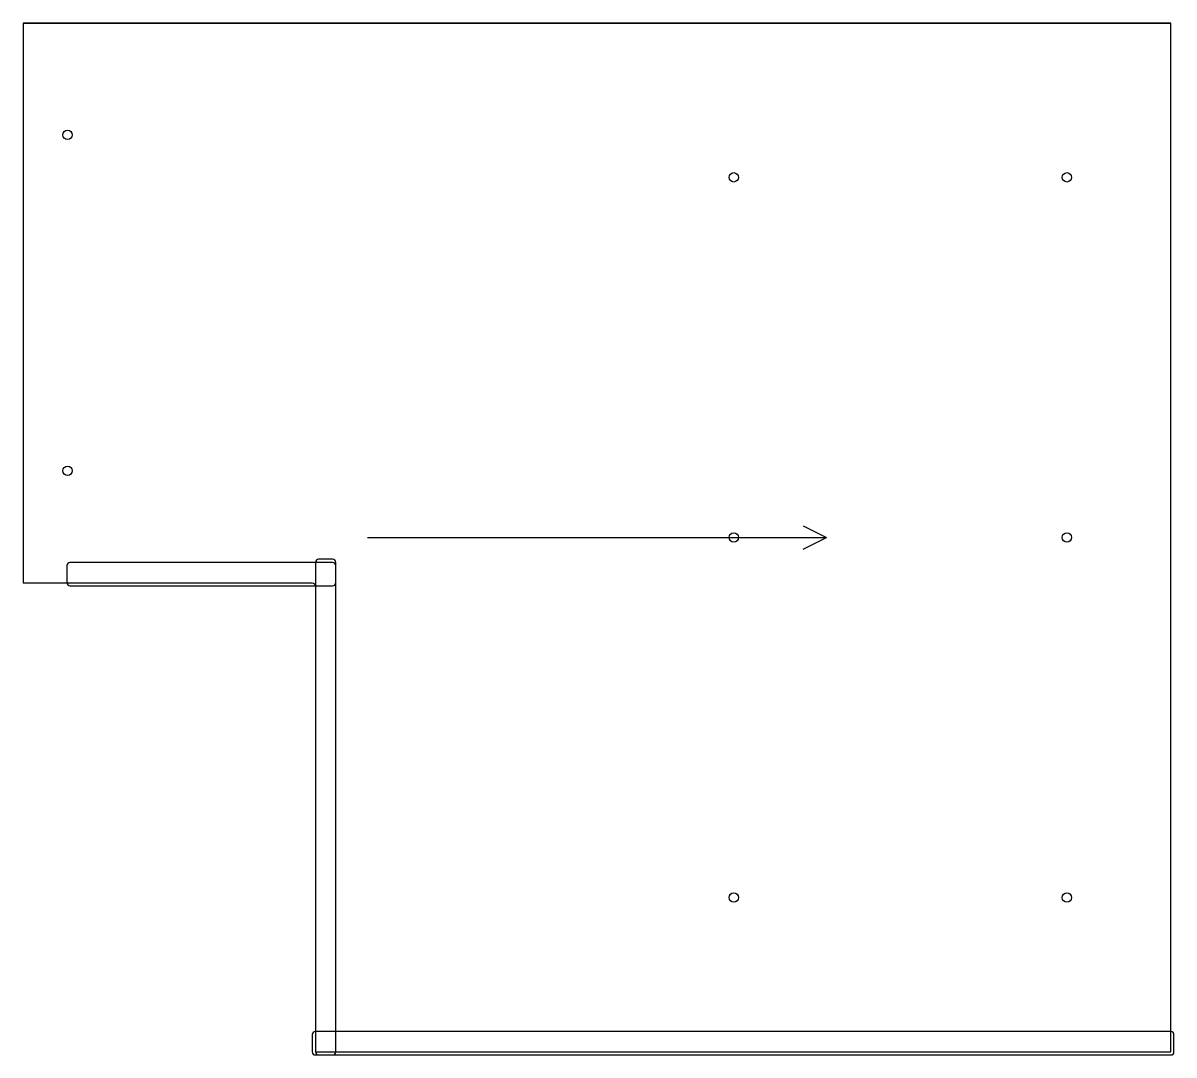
# Model space of a CAD drawing. Header units: millimetres. Extents: x 0 to 736, y -2 to 658.
import ezdxf

# ---------------------------------------------------------------- set-up
doc = ezdxf.new("R2010")
doc.units = ezdxf.units.MM
for name, color, linetype in [('A_SIDE_GROOVE_10', 7, 'Continuous'), ('A_SIDE_HOLES_12', 7, 'Continuous'), ('EDGE_BANDING', 7, 'Continuous'), ('GRAIN_DIRECTION', 3, 'Continuous'), ('OUTSIDE_THROUGH', 7, 'Continuous')]:
    doc.layers.add(name, color=color, linetype=linetype)

msp = doc.modelspace()

# ---------------------------------------------------------------- linework, layer by layer
at = {"layer": 'A_SIDE_GROOVE_10'}
for points in [[(30, 298), (198, 298, 0.414214), (200, 300), (200, 311, 0.414214), (198, 313), (30, 313, 0.414214), (28, 311), (28, 300, 0.414214)], [(189, -2.01), (198, -2.01, 0.414214), (200, -0.01), (200, 313, 0.414214), (198, 315), (189, 315, 0.414214), (187, 313), (187, -0.01, 0.414214)], [(187, -2.01), (734.01, -2.01, 0.414214), (736.01, -0.01), (736.01, 11, 0.414214), (734.01, 13), (187, 13, 0.414214), (185, 11), (185, -0.01, 0.414214)]]:
    msp.add_lwpolyline(points, format="xyb", close=True, dxfattribs=at)
at = {"layer": 'A_SIDE_HOLES_12'}
for centre in [(28.5, 586.4), (454.5, 559.3), (667.5, 559.3), (28.5, 371.6), (454.5, 329), (667.5, 329), (454.5, 98.7), (667.5, 98.7)]:
    msp.add_circle(centre, 3, dxfattribs=at)
at = {"layer": 'EDGE_BANDING'}
for p, q in [((0, 658), (734, 658)), ((734, 0), (734, 658)), ((187, 0), (734, 0))]:
    msp.add_line(p, q, dxfattribs=at)
at = {"layer": 'GRAIN_DIRECTION'}
for p in [(498.8, 336.5), (220.2, 329), (498.8, 321.5)]:
    msp.add_line(p, (513.8, 329), dxfattribs=at)
at = {"layer": 'OUTSIDE_THROUGH'}
msp.add_lwpolyline([(187, 298), (187, 0), (734, 0), (734, 658), (0, 658), (0, 300), (185, 300, -0.414214)], format="xyb", close=True, dxfattribs=at)

doc.saveas('drawing.dxf')
